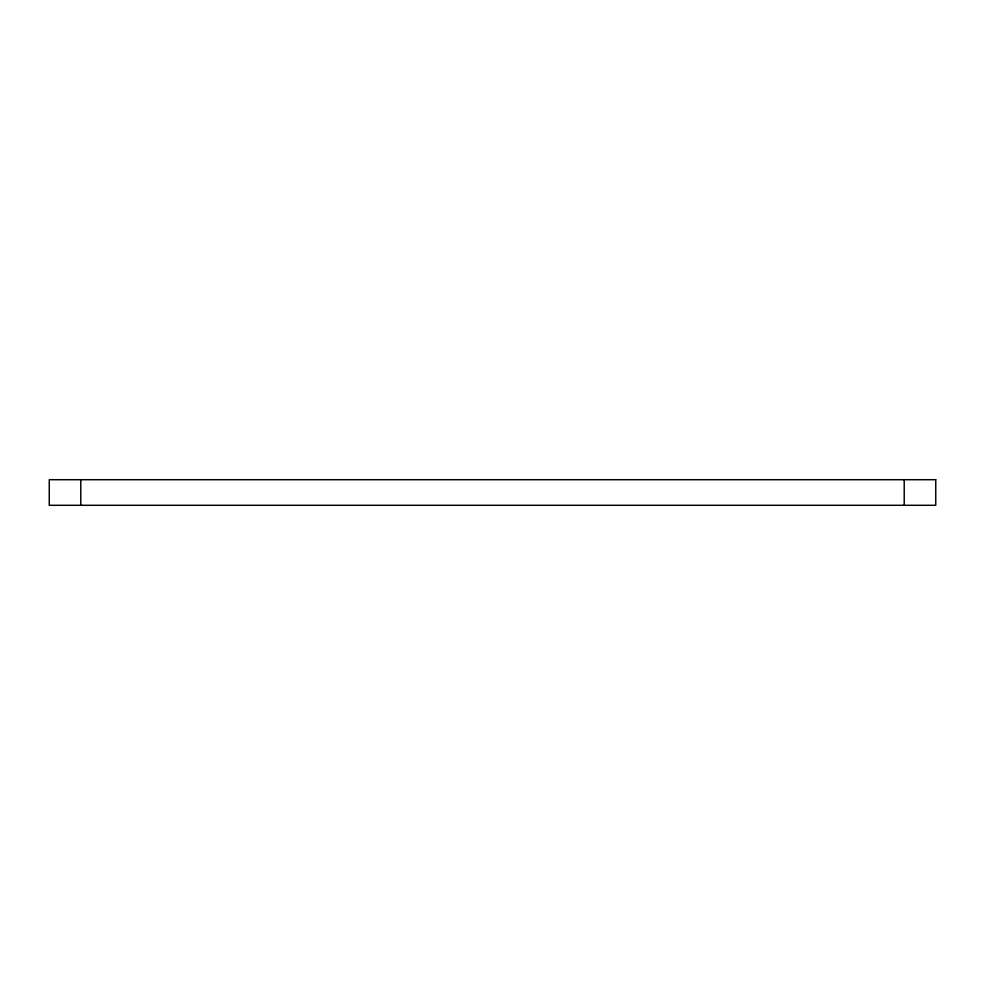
<?xml version="1.0" encoding="UTF-8"?>
<svg xmlns="http://www.w3.org/2000/svg" width="985" height="985" viewBox="0 0 985 985"><rect width="100%" height="100%" fill="white"/><g stroke="black" fill="none" stroke-linecap="round" stroke-linejoin="round"><path stroke-width="1.48" d="M904.218 479.707L904.218 505.293M80.782 479.707L80.782 505.293M935.75 479.707L49.25 479.707L49.25 505.293L935.75 505.293L935.75 479.707"/></g></svg>
